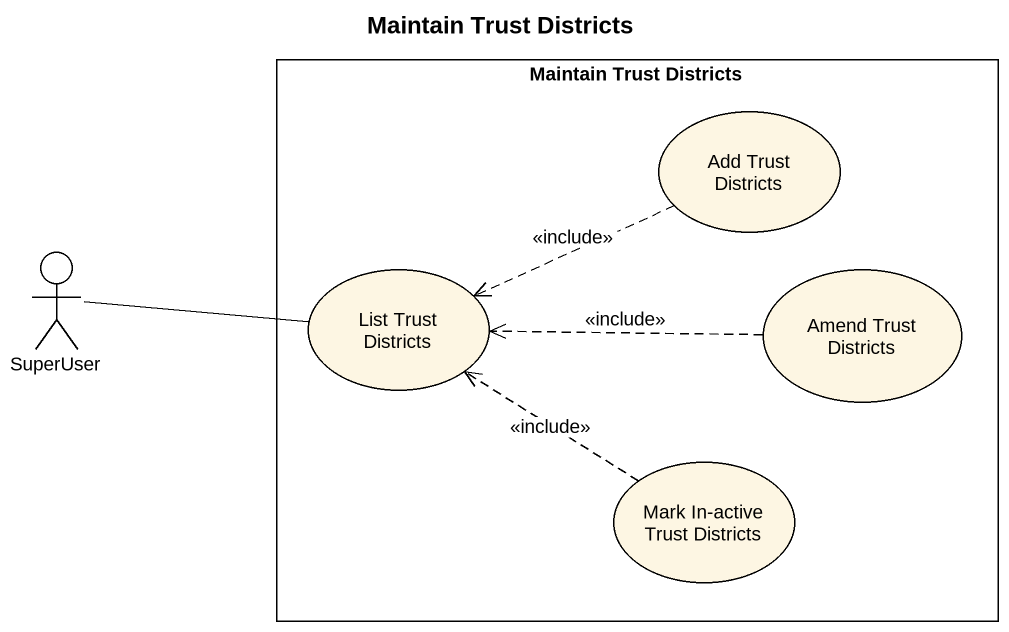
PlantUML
@startuml
title Maintain Trust Districts
rectangle "Maintain Trust Districts" as Maintain_Trust_Districts {
  usecase "Add Trust Districts" as Add_Trust_Districts
  usecase "List Trust Districts" as List_Trust_Districts
  usecase "Amend Trust Districts" as Amend_Trust_Districts
  usecase "Mark In-active Trust Districts" as Mark_In_active_Trust
}
actor SuperUser
Add_Trust_Districts .left.> List_Trust_Districts : <<include>>
SuperUser -right- List_Trust_Districts
Amend_Trust_Districts .left.> List_Trust_Districts : <<include>>
Mark_In_active_Trust .up.> List_Trust_Districts : <<include>>
@enduml
